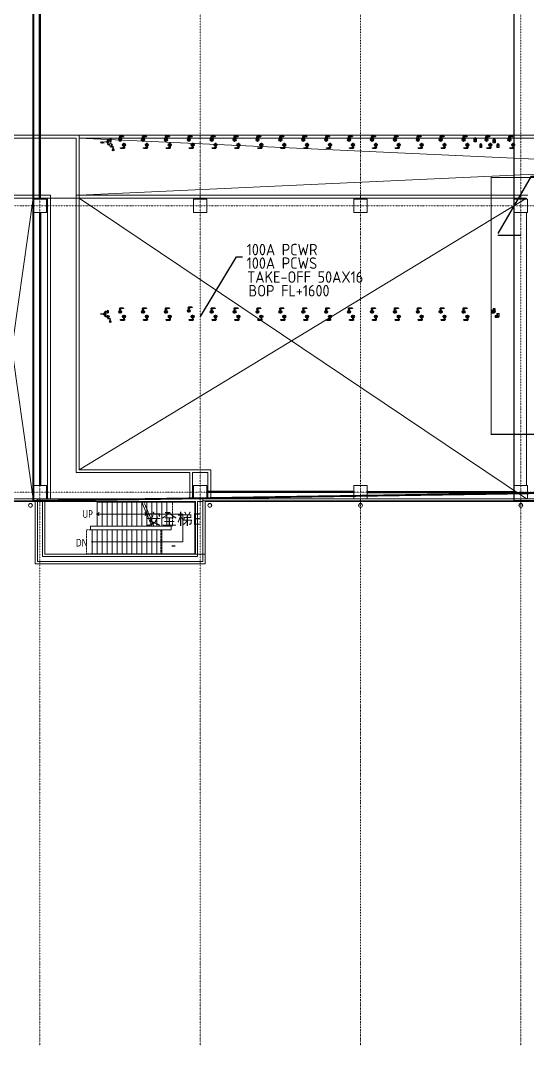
# Model space of a CAD drawing. Extents: x -181672 to 290600, y -29000 to 395522.
# Drawn here: x 175378 to 201950, y -29000 to 24708 of the extents above; entities that cross this region are included whole.
import ezdxf
from ezdxf.enums import TextEntityAlignment as Align

# ---------------------------------------------------------------- set-up
doc = ezdxf.new("R2010")
doc.units = 0
doc.header["$LTSCALE"] = 10
for name, pattern in [('H12PL2$0$JJP_三點線', [0.9, 0.3, -0.15, 0, -0.15, 0, -0.15, 0, -0.15]), ('H12PL2$0$JJP_虛線(退縮線、投影線、地下室範圍、非屬本工程、圖面分區)', [0.45, 0.3, -0.15]), ('H12PL2$0$虛線', [0.846667, 0.423333, -0.423333]), ('XFM7P20PCW$0$CENTER', [2, 1.25, -0.25, 0.25, -0.25]), ('XFM7P20PCW$0$中心', [29.999999, 12, -6, 6, -6])]:
    doc.linetypes.add(name, pattern=pattern)
for name, color, linetype in [('H12PL2$0$A-OBJE-2D', 252, 'Continuous'), ('H12PL2$0$A-OBJE-2D.200K', 252, 'Continuous'), ('H12PL2$0$A-OBJE-MEP', 252, 'Continuous'), ('H12PL2$0$A-STRS', 252, 'Continuous'), ('H12PL2$0$A-TEXT', 252, 'Continuous'), ('H12PL2$0$A-WALL-EX', 252, 'Continuous'), ('H12PL2$0$A-WALL-IN', 252, 'Continuous'), ('H12PL2$0$A-WALL-IN.200K', 252, 'Continuous'), ('H12PL2$0$A-ZONE', 252, 'Continuous'), ('H12PL2$0$S-COL', 252, 'Continuous'), ('H12PL2$0$S-GRID', 252, 'Continuous'), ('H12PL2$0$S-SLAB-SHOW', 252, 'Continuous'), ('H12PL2$0$S-SLAB-SHOW.200K', 252, 'Continuous'), ('XFDP20$0$A-Partition-Col (50K)', 1, 'Continuous'), ('XFDP20$0$A-W-P3_(50K)', 2, 'Continuous'), ('XFDP20$0$A-W-R1 (Rockwool) (50K)', 2, 'Continuous'), ('XFM7P20PCW$0$M-CWTR-CENT', 252, 'XFM7P20PCW$0$CENTER'), ('XFM7P20PCW$0$M-CWTR-VAVE', 252, 'Continuous'), ('XFM7P20PCW$0$M-FM-LINE2', 252, 'Continuous'), ('XFM7P20PCW$0$P-PCWR-20.7-P', 252, 'Continuous'), ('XFM7P20PCW$0$PIPE-TEXT', 252, 'Continuous'), ('XFM7P20PCW$0$U-PV-TXT', 252, 'Continuous')]:
    doc.layers.add(name, color=color, linetype=linetype)
doc.layers.add('XFM7P20PCW$0$M-PIPE-PCWS', color=252, linetype='Continuous', lineweight=9)
doc.styles.add('H12PL2$0$Standard', font='', dxfattribs={"width": 0.8})
doc.styles.add('XFM7P20PCW$0$aa-txt', font='isocp.shx', dxfattribs={"bigfont": 'chineset'})
doc.styles.add('XFM7P20PCW$0$dim-txt', font='isocp.shx', dxfattribs={"width": 0.7, "bigfont": 'chineset'})
doc.styles.add('XFM7P20PCW$0$Standard', font='txt.shx', dxfattribs={"bigfont": 'chineset.shx'})
doc.styles.get('H12PL2$0$Standard').set_extended_font_data('Microsoft JhengHei')
doc.dimstyles.new('XFM7P20PCW$0$adim-100', dxfattribs={"dimscale": 100, "dimtxt": 0.25, "dimasz": 0.25, "dimexe": 0.1, "dimexo": 0.5, "dimgap": 0.15, "dimtad": 0, "dimdec": 4, "dimtxsty": 'XFM7P20PCW$0$dim-txt', "dimcen": -0.025, "dimclrd": 3, "dimclre": 3, "dimclrt": 256, "dimadec": 0, "dimazin": 0, "dimtfac": 1, "dimtdec": 4, "dimtmove": 0, "dimatfit": 3, "dimfxl": 1.25, "dimarcsym": 0})

# ---------------------------------------------------------------- blocks, each defined once
blk = doc.blocks.new('XFDP20$0$TP1-50-Partition_Col-side')
blk.add_lwpolyline([(-2.5, -4), (-2.5, -3.9), (-2.6, -3.9), (-2.5, -3), (-2.5, -0.3), (-2.4, -0.2), (-0.7, -0.2), (-0.5, -0.2), (-0.1, -0.2), (0, -0.2), (0, -0.2), (0.5, -0.2), (0.6, -0.2), (2.4, -0.2), (2.5, -0.3), (2.5, -3), (2.6, -3.9), (2.5, -3.9), (2.5, -4), (2.7, -4), (2.7, 0), (-2.7, 0), (-2.7, -4)], close=True)
for points in [[(-1.6, -2.1), (-2.3, -2.1, 0.414213), (-2.4, -2.2), (-2.4, -3.6), (-2.5, -3.6), (-2.5, -2.2, -0.414213), (-2.3, -2), (-1.6, -2), (-1.6, -2.1)], [(1.6, -2.1), (2.3, -2.1, -0.414213), (2.4, -2.2), (2.4, -3.6), (2.5, -3.6), (2.5, -2.2, 0.414213), (2.3, -2), (1.6, -2), (1.6, -2.1)]]:
    blk.add_lwpolyline(points, format="xyb")
blk.add_lwpolyline([(2.2, -3.6), (-2.2, -3.6, -0.414214), (-2.3, -3.5), (-2.3, -2.6, -0.414214), (-2.2, -2.5), (-1.3, -2.5, 0.414214), (-1.1, -2.3), (-1.1, -2.2, 0.414214), (-1.3, -2.1), (-1.9, -2.1), (-1.9, -2.1), (-1.3, -2.1, -0.414214), (-1.2, -2.2), (-1.2, -2.3, -0.414214), (-1.3, -2.4), (-2.2, -2.4, 0.414214), (-2.4, -2.6), (-2.4, -3.5, 0.414214), (-2.2, -3.6), (2.2, -3.6, 0.414214), (2.4, -3.5), (2.4, -2.6, 0.414214), (2.2, -2.4), (1.3, -2.4, -0.414214), (1.2, -2.3), (1.2, -2.2, -0.414214), (1.3, -2.1), (1.9, -2.1), (1.9, -2.1), (1.3, -2.1, 0.414214), (1.1, -2.2), (1.1, -2.3, 0.414214), (1.3, -2.5), (2.2, -2.5, -0.414214), (2.3, -2.6), (2.3, -3.5, -0.414214)], format="xyb", close=True)
blk = doc.blocks.new('XFDP20')
at = {"layer": 'XFDP20$0$A-W-P3_(50K)', "ltscale": 0.5}
for p, q in [((176375, 15350), (176375, 29650)), ((176425, 15350), (176425, 29650)), ((176375, 14650), (176375, 350)), ((176425, 14650), (176425, 350))]:
    blk.add_line(p, q, dxfattribs=at)
at = {"layer": 'XFDP20$0$A-W-R1 (Rockwool) (50K)'}
for p, q in [((192850, 25, 0), (185150, 25, 0)), ((193550, 25, 0), (201250, 25, 0)), ((192850, -25, 0), (185150, -25, 0)), ((193550, -25, 0), (201250, -25, 0))]:
    blk.add_line(p, q, dxfattribs=at)
at = {"layer": 'XFDP20$0$A-Partition-Col (50K)', "yscale": 10, "zscale": 10}
for p, xscale, rotation in [((185150, 0), -10, 90), ((192850, 0, 0), 10, 270), ((193550, 0, 0), -10, 90), ((201250, 0), 10, 270)]:
    blk.add_blockref('XFDP20$0$TP1-50-Partition_Col-side', p, dxfattribs=dict(at, xscale=xscale, rotation=rotation))
blk = doc.blocks.new('H12PL2')
at = {"layer": 'H12PL2$0$A-OBJE-2D', "lineweight": 0}
for p, q in [((173800, -350), (176050, 15400)), ((176050, -350), (173800, 15400)), ((178450, 1170), (201900, 15400)), ((178450, 15400), (201900, -350))]:
    blk.add_line(p, q, dxfattribs=at)
at = {"layer": 'H12PL2$0$A-OBJE-2D.200K', "lineweight": 0}
for p, q in [((178450, 15550), (243150, 18550)), ((243150, 15550), (178450, 18550))]:
    blk.add_line(p, q, dxfattribs=at)
at = {"layer": 'H12PL2$0$A-OBJE-MEP', "lineweight": 0, "flags": 128}
for points in [[(175995, -700, 1), (175805, -700, 1)], [(185395, -700, 1), (185205, -700, 1)], [(193295, -700, 1), (193105, -700, 1)], [(201695, -700, 1), (201505, -700, 1)]]:
    blk.add_lwpolyline(points, format="xyb", close=True, dxfattribs=at)
at = {"layer": 'H12PL2$0$A-OBJE-MEP', "lineweight": 0}
for centre in [(175900, -700), (185300, -700), (193200, -700), (201600, -700)]:
    blk.add_circle(centre, 100, dxfattribs=at)
at = {"layer": 'H12PL2$0$A-STRS', "lineweight": 0}
for p, q in [((179400, -530), (179400, -1780)), ((181740, -530), (179400, -530)), ((179400, -530), (179400, -1780)), ((179660, -530), (179400, -530)), ((179400, -530), (179400, -1780)), ((183040, -530), (179400, -530)), ((179400, -530), (179400, -1780)), ((179660, -530), (179400, -530)), ((179660, -530), (179660, -1780)), ((179660, -1780), (179660, -530)), ((179660, -530), (179660, -1780)), ((179920, -530), (179660, -530)), ((179660, -530), (179660, -1780)), ((179660, -1780), (179660, -530)), ((179660, -530), (179660, -1780)), ((179920, -530), (179660, -530)), ((179920, -530), (179920, -1780)), ((179920, -1780), (179920, -530)), ((179920, -530), (179920, -1780)), ((180180, -530), (179920, -530)), ((179920, -530), (179920, -1780)), ((179920, -1780), (179920, -530)), ((179920, -530), (179920, -1780)), ((180180, -530), (179920, -530)), ((180180, -530), (180180, -1780)), ((180180, -1780), (180180, -530)), ((180180, -530), (180180, -1780)), ((180440, -530), (180180, -530)), ((180180, -530), (180180, -1780)), ((180180, -1780), (180180, -530)), ((180180, -530), (180180, -1780)), ((180440, -530), (180180, -530)), ((180440, -530), (180440, -1780)), ((180440, -1780), (180440, -530)), ((180440, -530), (180440, -1780)), ((180700, -530), (180440, -530)), ((180440, -530), (180440, -1780)), ((180440, -1780), (180440, -530)), ((180440, -530), (180440, -1780)), ((180700, -530), (180440, -530)), ((180700, -530), (180700, -1780)), ((180700, -1780), (180700, -530)), ((180700, -530), (180700, -1780)), ((180960, -530), (180700, -530)), ((180700, -530), (180700, -1780)), ((180700, -1780), (180700, -530)), ((180700, -530), (180700, -1780)), ((180960, -530), (180700, -530)), ((180960, -530), (180960, -1780)), ((180960, -1780), (180960, -530)), ((180960, -530), (180960, -1780)), ((181220, -530), (180960, -530)), ((180960, -530), (180960, -1780)), ((180960, -1780), (180960, -530)), ((180960, -530), (180960, -1780)), ((181220, -530), (180960, -530)), ((181220, -530), (181220, -1780)), ((181220, -1780), (181220, -530)), ((181220, -530), (181220, -1780)), ((181480, -530), (181220, -530)), ((181220, -530), (181220, -1780)), ((181220, -1780), (181220, -530)), ((181220, -530), (181220, -1780)), ((181480, -530), (181220, -530)), ((181480, -530), (181480, -1780)), ((181480, -1780), (181480, -530)), ((181480, -530), (181480, -1780)), ((181740, -530), (181480, -530)), ((181480, -530), (181480, -1780)), ((181480, -1780), (181480, -530)), ((181480, -530), (181480, -1780)), ((181740, -530), (181480, -530)), ((181740, -530), (181740, -1780)), ((181740, -1780), (181740, -530)), ((181740, -530), (181740, -1780)), ((181740, -530), (182260, -1780)), ((181740, -530), (181740, -1780)), ((181740, -1780), (181740, -530)), ((181740, -530), (181740, -1780)), ((182000, -530), (181740, -530)), ((182000, -530), (182000, -1780)), ((182000, -1780), (182000, -530)), ((182000, -530), (182000, -1780)), ((182260, -530), (182000, -530)), ((182260, -530), (182260, -1780)), ((182260, -1780), (182260, -530)), ((182260, -530), (182260, -1780)), ((182520, -530), (182260, -530)), ((182520, -530), (182520, -1780)), ((182520, -1780), (182520, -530)), ((182520, -530), (182520, -1780)), ((182780, -530), (182520, -530)), ((182780, -530), (182780, -1780)), ((182780, -1780), (182780, -530)), ((182780, -530), (182780, -1780)), ((183040, -530), (182780, -530)), ((183346.68, -530), (183040, -530)), ((183040, -530), (183040, -1780)), ((183040, -530), (183040, -1780)), ((183040, -530), (183040, -1780)), ((183040, -1780), (183040, -530)), ((184520, -530), (183040, -530)), ((183040, -530), (183040, -1780)), ((184520, -530), (183346.68, -530)), ((184520, -3230), (184520, -530)), ((184520, -3230), (184520, -530)), ((179500, -1080), (179400, -1155)), ((179400, -1155), (179660, -1155)), ((179400, -1155), (179660, -1155)), ((179400, -1155), (179500, -1230)), ((179660, -1155), (182000, -1155)), ((179660, -1155), (183040, -1155)), ((182000, -1155), (181900, -1080)), ((181900, -1230), (182000, -1155)), ((182000, -1155), (182000, -1780)), ((182000, -1780), (182000, -1155)), ((182000, -1155), (182000, -1780)), ((183040, -1155), (183895, -1155)), ((183895, -1155), (183895, -2605)), ((182780, -1980), (179140, -1980)), ((179140, -3230), (179140, -1980)), ((179400, -1980), (179140, -1980)), ((179140, -1980), (179140, -3230)), ((179400, -1780), (182260, -1780)), ((179400, -1780), (179660, -1780)), ((179400, -1780), (183040, -1780)), ((179400, -1780), (179660, -1780)), ((179400, -3230), (179400, -1980)), ((179660, -1980), (179400, -1980)), ((179400, -1980), (179400, -3230)), ((179400, -3230), (179400, -1980)), ((179660, -1780), (179920, -1780)), ((179660, -1780), (179920, -1780)), ((179660, -3230), (179660, -1980)), ((179920, -1980), (179660, -1980)), ((179660, -1980), (179660, -3230)), ((179660, -3230), (179660, -1980)), ((179920, -1780), (180180, -1780)), ((179920, -1780), (180180, -1780)), ((179920, -3230), (179920, -1980)), ((180180, -1980), (179920, -1980)), ((179920, -1980), (179920, -3230)), ((179920, -3230), (179920, -1980)), ((180180, -1780), (180440, -1780)), ((180180, -1780), (180440, -1780)), ((180180, -3230), (180180, -1980)), ((180440, -1980), (180180, -1980)), ((180180, -1980), (180180, -3230)), ((180180, -3230), (180180, -1980)), ((180440, -1780), (180700, -1780)), ((180440, -1780), (180700, -1780)), ((180440, -3230), (180440, -1980)), ((180700, -1980), (180440, -1980)), ((180440, -1980), (180440, -3230)), ((180440, -3230), (180440, -1980)), ((180700, -1780), (180960, -1780)), ((180700, -1780), (180960, -1780)), ((180700, -3230), (180700, -1980)), ((180960, -1980), (180700, -1980)), ((180700, -1980), (180700, -3230)), ((180700, -3230), (180700, -1980)), ((180960, -1780), (181220, -1780)), ((180960, -1780), (181220, -1780)), ((180960, -3230), (180960, -1980)), ((181220, -1980), (180960, -1980)), ((180960, -1980), (180960, -3230)), ((180960, -3230), (180960, -1980)), ((181220, -1780), (181480, -1780)), ((181220, -1780), (181480, -1780)), ((181220, -3230), (181220, -1980)), ((181480, -1980), (181220, -1980)), ((181220, -1980), (181220, -3230)), ((181220, -3230), (181220, -1980)), ((181480, -1780), (181740, -1780)), ((181480, -1780), (181740, -1780)), ((181480, -3230), (181480, -1980)), ((181740, -1980), (181480, -1980)), ((181480, -1980), (181480, -3230)), ((181480, -3230), (181480, -1980)), ((181740, -1780), (182000, -1780)), ((181740, -1780), (182000, -1780)), ((181740, -3230), (181740, -1980)), ((182000, -1980), (181740, -1980)), ((181740, -1980), (181740, -3230)), ((181740, -3230), (181740, -1980)), ((182000, -1780), (182260, -1780)), ((182000, -1780), (182260, -1780)), ((182000, -3230), (182000, -1980)), ((182260, -1980), (182000, -1980)), ((182000, -1980), (182000, -3230)), ((182000, -3230), (182000, -1980)), ((182260, -1780), (182520, -1780)), ((182260, -3230), (182260, -1980)), ((182520, -1980), (182260, -1980)), ((182260, -1980), (182260, -3230)), ((182260, -3230), (182260, -1980)), ((182520, -1780), (182780, -1780)), ((182520, -3230), (182520, -1980)), ((182780, -1980), (182520, -1980)), ((182520, -1980), (182520, -3230)), ((182520, -3230), (182520, -1980)), ((182780, -1780), (183040, -1780)), ((183270, -1980), (182780, -1980)), ((182780, -3230), (182780, -1980)), ((182780, -3230), (182780, -1980)), ((183270, -1980), (182780, -1980)), ((182780, -1980), (182780, -3230)), ((182780, -3230), (182780, -1980)), ((183040, -1780), (183270, -1780)), ((183040, -1780), (183270, -1780)), ((183270, -1780), (183270, -1980)), ((183270, -1780), (183270, -1980)), ((179400, -2605), (179140, -2605)), ((182780, -2605), (179400, -2605)), ((183895, -2605), (182780, -2605)), ((179140, -3230), (182780, -3230)), ((179140, -3230), (179400, -3230)), ((179400, -3230), (179660, -3230)), ((179660, -3230), (179920, -3230)), ((179920, -3230), (180180, -3230)), ((180180, -3230), (180440, -3230)), ((180440, -3230), (180700, -3230)), ((180700, -3230), (180960, -3230)), ((180960, -3230), (181220, -3230)), ((181220, -3230), (181480, -3230)), ((181480, -3230), (181740, -3230)), ((181740, -3230), (182000, -3230)), ((182000, -3230), (182260, -3230)), ((182260, -3230), (182520, -3230)), ((182520, -3230), (182780, -3230)), ((182780, -3230), (184520, -3230)), ((182780, -3230), (184520, -3230))]:
    blk.add_line(p, q, dxfattribs=at)
at = {"layer": 'H12PL2$0$A-STRS', "linetype": 'H12PL2$0$JJP_虛線(退縮線、投影線、地下室範圍、非屬本工程、圖面分區)', "lineweight": 0}
for p, q in [((179664.35, -1780), (179664.35, -530)), ((179664.35, -1780), (179664.35, -530)), ((182000, -530), (181848.31, -530)), ((181848.31, -530), (182368.31, -1780)), ((182000, -530), (182000, -894.64)), ((182000, -894.64), (182000, -530)), ((182000, -530), (182000, -894.64)), ((182260, -530), (182000, -530)), ((182260, -530), (182260, -1519.64)), ((182260, -1519.64), (182260, -530)), ((182260, -530), (182260, -1519.64)), ((182520, -530), (182260, -530)), ((182520, -530), (182520, -1780)), ((182520, -1780), (182520, -530)), ((182520, -530), (182520, -1780)), ((182780, -530), (182520, -530)), ((182780, -530), (182780, -1780)), ((182780, -1780), (182780, -530)), ((182780, -530), (182780, -1780)), ((183040, -530), (182780, -530)), ((183040, -530), (183040, -1780)), ((183040, -530), (183040, -1780)), ((183040, -530), (183040, -1780)), ((183040, -1780), (183040, -530)), ((184520, -530), (183040, -530)), ((183040, -530), (183040, -1780)), ((183346.68, -1780), (183346.68, -530)), ((183346.68, -1780), (183346.68, -530)), ((184520, -3230), (184520, -530)), ((179140, -1980), (178833.32, -1980)), ((178833.32, -1980), (178833.32, -3230)), ((179140, -1980), (178833.32, -1980)), ((178833.32, -1980), (178833.32, -3230)), ((179140, -3230), (179140, -1980)), ((179400, -1980), (179140, -1980)), ((179140, -1980), (179140, -3230)), ((179400, -3230), (179400, -1980)), ((179660, -1980), (179400, -1980)), ((179400, -1980), (179400, -3230)), ((179400, -3230), (179400, -1980)), ((179660, -3230), (179660, -1980)), ((179920, -1980), (179660, -1980)), ((179660, -1980), (179660, -3230)), ((179660, -3230), (179660, -1980)), ((179920, -3230), (179920, -1980)), ((180180, -1980), (179920, -1980)), ((179920, -1980), (179920, -3230)), ((179920, -3230), (179920, -1980)), ((180180, -3230), (180180, -1980)), ((180440, -1980), (180180, -1980)), ((180180, -1980), (180180, -3230)), ((180180, -3230), (180180, -1980)), ((180440, -3230), (180440, -1980)), ((180700, -1980), (180440, -1980)), ((180440, -1980), (180440, -3230)), ((180440, -3230), (180440, -1980)), ((180700, -3230), (180700, -1980)), ((180960, -1980), (180700, -1980)), ((180700, -1980), (180700, -3230)), ((180700, -3230), (180700, -1980)), ((180960, -3230), (180960, -1980)), ((181220, -1980), (180960, -1980)), ((180960, -1980), (180960, -3230)), ((180960, -3230), (180960, -1980)), ((181220, -3230), (181220, -1980)), ((181480, -1980), (181220, -1980)), ((181220, -1980), (181220, -3230)), ((181220, -3230), (181220, -1980)), ((181480, -3230), (181480, -1980)), ((181740, -1980), (181480, -1980)), ((181480, -1980), (181480, -3230)), ((181480, -3230), (181480, -1980)), ((181740, -3230), (181740, -1980)), ((182000, -1980), (181740, -1980)), ((181740, -1980), (181740, -3230)), ((181740, -3230), (181740, -1980)), ((182000, -3230), (182000, -1980)), ((182260, -1980), (182000, -1980)), ((182000, -1980), (182000, -3230)), ((182000, -3230), (182000, -1980)), ((182260, -3230), (182260, -1980)), ((182520, -1980), (182260, -1980)), ((182260, -1980), (182260, -3230)), ((182260, -3230), (182260, -1980)), ((182368.31, -1780), (182520, -1780)), ((182520, -1780), (182780, -1780)), ((182520, -3230), (182520, -1980)), ((182780, -1980), (182520, -1980)), ((182520, -1980), (182520, -3230)), ((182520, -3230), (182520, -1980)), ((182733.32, -3230), (182733.32, -1980)), ((182733.32, -3230), (182733.32, -1980)), ((182780, -1780), (183040, -1780)), ((182780, -3230), (182780, -1980)), ((182780, -3230), (182780, -1980)), ((183270, -1980), (182780, -1980)), ((182780, -1980), (182780, -3230)), ((182780, -3230), (182780, -1980)), ((183040, -1780), (183270, -1780)), ((183270, -1780), (183346.68, -1780)), ((183270, -1780), (183270, -1980)), ((183270, -1780), (183346.68, -1780)), ((178833.32, -3230), (179140, -3230)), ((178833.32, -3230), (179140, -3230)), ((179140, -3230), (179400, -3230)), ((179400, -3230), (179660, -3230)), ((179660, -3230), (179920, -3230)), ((179920, -3230), (180180, -3230)), ((180180, -3230), (180440, -3230)), ((180440, -3230), (180700, -3230)), ((180700, -3230), (180960, -3230)), ((180960, -3230), (181220, -3230)), ((181220, -3230), (181480, -3230)), ((181480, -3230), (181740, -3230)), ((181740, -3230), (182000, -3230)), ((182000, -3230), (182260, -3230)), ((182260, -3230), (182520, -3230)), ((182520, -3230), (182780, -3230)), ((182780, -3230), (184520, -3230))]:
    blk.add_line(p, q, dxfattribs=at)
at = {"layer": 'H12PL2$0$A-STRS', "linetype": 'H12PL2$0$虛線', "lineweight": 0}
for p, q in [((183040, -530), (181848.31, -530)), ((183346.68, -530), (183040, -530)), ((184520, -530), (183346.68, -530)), ((184520, -3230), (184520, -530)), ((182780, -1980), (179140, -1980)), ((182368.31, -1780), (183040, -1780)), ((183270, -1980), (182780, -1980)), ((183040, -1780), (183270, -1780)), ((183270, -1780), (183270, -1980)), ((179140, -3230), (182780, -3230)), ((182780, -3230), (184520, -3230))]:
    blk.add_line(p, q, dxfattribs=at)
at = {"layer": 'H12PL2$0$A-STRS', "lineweight": 0, "flags": 128}
for points in [[(179400, -1180, 1), (179400, -1130, 1)], [(179140, -2630, 1), (179140, -2580, 1)]]:
    blk.add_lwpolyline(points, format="xyb", close=True, dxfattribs=at)
at = {"layer": 'H12PL2$0$A-WALL-EX', "lineweight": 0}
for p, q in [((176150, -465), (151700, -465)), ((176270, -350), (176150, -350)), ((176270, -350), (176150, -350)), ((176150, -465), (176270, -465)), ((176150, -465), (176270, -465)), ((176270, -465), (176270, -350)), ((185050, -350), (184930, -350)), ((184930, -350), (184930, -465)), ((185050, -350), (184930, -350)), ((184930, -465), (185050, -465)), ((184930, -465), (185050, -465)), ((243100, -465), (185050, -465))]:
    blk.add_line(p, q, dxfattribs=at)
at = {"layer": 'H12PL2$0$A-WALL-EX', "lineweight": 0, "flags": 128}
for points in [[(176150, -350), (151665, -350)], [(151700, -500), (176150, -500)], [(151700, -500), (176150, -500)], [(151700, -500), (176150, -500)], [(176150, -350), (176270, -350)], [(176150, -500), (176150, -465)], [(176150, -465), (176150, -3640)], [(176270, -3640), (176270, -350)], [(184930, -350), (184930, -3640)], [(185050, -350), (184930, -350)], [(243220, -350), (185050, -350)], [(185050, -500), (185050, -465)], [(185050, -3640), (185050, -465)], [(185050, -500), (243100, -500)], [(185050, -500), (243100, -500)], [(185050, -500), (243100, -500)], [(176150, -3760), (176150, -3640)], [(184930, -3640), (176270, -3640)], [(185050, -3760), (185050, -3640)], [(176150, -3760), (185050, -3760)]]:
    blk.add_lwpolyline(points, dxfattribs=at)
at = {"layer": 'H12PL2$0$A-WALL-IN', "lineweight": 0, "flags": 128}
for points in [[(176800, 15550), (167600, 15550)], [(173800, 15400), (176800, 15400)], [(176950, 15550), (176800, 15550)], [(176800, 15400), (176800, -350)], [(176950, -350), (176950, 15550)], [(178300, 15550), (178300, 15400)], [(201975, 15550), (178300, 15550)], [(178300, 15400), (178300, 1170)], [(178450, 1170), (178450, 15400)], [(178450, 15400), (201900, 15400)], [(201900, 15400), (201900, 15350)], [(201900, 14650), (201900, 350)], [(178300, 1020), (178300, 1170)], [(185350, 1170), (178450, 1170)], [(185350, 1170), (185350, 1020)], [(178300, 1020), (184250, 1020)], [(184250, 1020), (184250, -350)], [(184400, -350), (184400, 1020)], [(184400, 1020), (185200, 1020)], [(185200, 1020), (185200, -350)], [(185350, -350), (185350, 1020)], [(176270, -350), (176270, -500)], [(176270, -500), (176537, -500)], [(176537, -500), (176537, -3372.5)], [(176650, -3259.5), (176650, -500)], [(176650, -500), (184549.5, -500)], [(184450, -350), (176750, -350)], [(176800, -350), (176950, -350)], [(184250, -350), (184400, -350)], [(184549.5, -500), (184549.5, -3259.5)], [(184662.5, -3372.5), (184662.5, -500)], [(184662.5, -500), (184930, -500)], [(184930, -500), (184930, -350)], [(185200, -350), (185350, -350)], [(201900, -350), (202050, -350)], [(176537, -3372.5), (176650, -3372.5)], [(184549.5, -3259.5), (176650, -3259.5)], [(176650, -3372.5), (184549.5, -3372.5)], [(184662.5, -3372.5), (184549.5, -3372.5)]]:
    blk.add_lwpolyline(points, dxfattribs=at)
at = {"layer": 'H12PL2$0$A-WALL-IN.200K', "lineweight": 0, "flags": 128}
for points in [[(243150, 18700), (39500, 18700)], [(39650, 18550), (178300, 18550)], [(178300, 18550), (178300, 15550)], [(178450, 18550), (243150, 18550)], [(178450, 15550), (178450, 18550)], [(178300, 15550), (178450, 15550)]]:
    blk.add_lwpolyline(points, dxfattribs=at)
at = {"layer": 'H12PL2$0$S-COL', "lineweight": 0, "flags": 128}
for points in [[(176050, 14650), (176750, 14650), (176750, 15350), (176050, 15350)], [(184450, 14650), (185150, 14650), (185150, 15350), (184450, 15350)], [(192850, 14650), (193550, 14650), (193550, 15350), (192850, 15350)], [(201250, 14650), (201950, 14650), (201950, 15350), (201250, 15350)]]:
    blk.add_lwpolyline(points, close=True, dxfattribs=at)
for points in [[(176270, -350), (176750, -350), (176750, 350), (176050, 350), (176050, -350)], [(185150, -350), (185150, 350), (184450, 350), (184450, -350), (184930, -350)], [(193550, -350), (193550, 350), (192850, 350), (192850, -350)], [(201950, -350), (201950, 350), (201250, 350), (201250, -350)]]:
    blk.add_lwpolyline(points, dxfattribs=at)
at = {"layer": 'H12PL2$0$S-GRID', "linetype": 'H12PL2$0$JJP_三點線', "lineweight": 0}
for p, q in [((176400, 128250), (176400, -28000)), ((184800, 128250), (184800, -28000)), ((193200, 128250), (193200, -28000)), ((201600, 128250), (201600, -28000)), ((-29000, 15000), (289600, 15000)), ((-29000, 0), (289600, 0)), ((176400, -28000), (176400, -29000)), ((184800, -28000), (184800, -29000)), ((193200, -28000), (193200, -29000)), ((201600, -28000), (201600, -29000))]:
    blk.add_line(p, q, dxfattribs=at)
at = {"layer": 'H12PL2$0$S-SLAB-SHOW', "lineweight": 0, "flags": 128}
for points in [[(176050, -350), (185350, -350), (185350, 1170), (178450, 1170), (178450, 15400), (176050, 15400)], [(176150, -3760), (185050, -3760), (185050, -3260), (179140, -3260), (179140, -1980), (179040, -1980), (179040, -1780), (179400, -1780), (179400, -500), (176150, -500)]]:
    blk.add_lwpolyline(points, close=True, dxfattribs=at)
at = {"layer": 'H12PL2$0$S-SLAB-SHOW.200K', "lineweight": 0, "flags": 128}
blk.add_lwpolyline([(18450, -350), (167450, -350), (167450, 15400), (178450, 15400), (178450, 18700), (39500, 18700), (39500, 10975), (18450, 10975)], close=True, dxfattribs=at)
blk.add_blockref('XFDP20', (0, 0))
at = {"layer": 'H12PL2$0$A-TEXT', "linetype": 'Continuous', "lineweight": 0, "char_height": 400, "attachment_point": 4, "style": 'H12PL2$0$Standard'}
for s, insert in [('\\A1;UP', (178618.92, -1151.59)), ('\\A1;DN', (178280.58, -2654.81))]:
    blk.add_mtext(s, dxfattribs=dict(at, insert=insert))
at = {"layer": 'H12PL2$0$A-ZONE', "style": 'H12PL2$0$Standard'}
for s, p in [('安全梯E', (183393.11, -1114.51)), ('-', (183393.11, -2456.4))]:
    blk.add_text(s, height=600, dxfattribs=at).set_placement(p, align=Align.TOP_CENTER)
blk = doc.blocks.new('XFM7P20PCW$0$A$C42F67E43')
at = {"layer": 'XFM7P20PCW$0$M-CWTR-CENT'}
for p, q in [((31475, -7436), (31654, -7436)), ((31566, -7526), (31566, -7229))]:
    blk.add_line(p, q, dxfattribs=at)
at = {"layer": 'XFM7P20PCW$0$M-CWTR-VAVE'}
for p, q in [((31521, -7282), (31521, -7302)), ((31611, -7282), (31521, -7282)), ((31521, -7302), (31611, -7302)), ((31542, -7282), (31542, -7250)), ((31746, -7250), (31542, -7250)), ((31551, -7361), (31551, -7302)), ((31580, -7361), (31580, -7302)), ((31589, -7282), (31589, -7270)), ((31746, -7270), (31589, -7270)), ((31611, -7282), (31611, -7302)), ((31746, -7250), (31746, -7270))]:
    blk.add_line(p, q, dxfattribs=at)
for radius in [76.2, 30.1]:
    blk.add_circle((31566, -7436), radius, dxfattribs=at)
for centre, start, end in [((31566, -7421), 90, 270), ((31566, -7451), 270, 90)]:
    blk.add_arc(centre, 15.1, start, end, dxfattribs=at)
blk = doc.blocks.new('XFM7P20PCW$0$Es-050')
for p, q in [((-7.6, 10.6), (-7.6, 4.6)), ((3, 0), (-3, 0))]:
    blk.add_line(p, q)
for radius in [10.6, 4.6]:
    blk.add_arc((-7.6, 0), radius, 0, 90)
at = {"color": 1, "linetype": 'XFM7P20PCW$0$CENTER'}
blk.add_arc((-7.6, 0), 7.62, 0, 90, dxfattribs=at)
blk = doc.blocks.new('XFM7P20PCW$0$Ca-150')
for p, q in [((8.4, 0), (-8.4, 0)), ((-8.4, -4.3), (-8.4, 0)), ((8.4, -4.3), (8.4, 0))]:
    blk.add_line(p, q)
for centre, radius, start, end in [((-5.1, -4.3), 3.28, 180, 241.9431), ((0, 5.3), 14.2, 241.9431, 298.0569), ((5.1, -4.3), 3.28, 298.0569, 0)]:
    blk.add_arc(centre, radius, start, end)
blk = doc.blocks.new('XFM7P20PCW$0$MA20D1')
at = {"linetype": 'ByBlock'}
for p, q in [((-0.5, -0.25), (-0.5, 0.25)), ((-0.5, -0.25), (0.5, 0.25)), ((0.5, -0.25), (-0.5, 0.25)), ((0.5, 0.25), (0.5, -0.25))]:
    blk.add_line(p, q, dxfattribs=at)
blk = doc.blocks.new('XFM7P20PCW$0$A$C02afc0ee')
at = {"color": 1, "linetype": 'ByBlock'}
for p, q in [((-59, 0), (223, 0)), ((-14, 14), (-24, 24)), ((0, -19), (0, 19)), ((0, -19), (0, 19)), ((0, 18), (0, -18)), ((14, -14), (24, -24))]:
    blk.add_line(p, q, dxfattribs=at)
at = {"linetype": 'ByBlock'}
for p, q in [((-52, 0), (-52, 0)), ((-52, 0), (-52, 0)), ((-50, 2), (-35, 2)), ((-38, 22), (-40, 20)), ((-40, 20), (-29, 20)), ((-40, 20), (-40, 2)), ((-38, 22), (-28, 22)), ((-29, -1), (-29, 1)), ((-29, 1), (-24, 1)), ((-26, 7), (-26, 6)), ((-21, 23), (-24, 19)), ((-24, 19), (-21, 14)), ((-24, 3), (-24, 4)), ((-24, 1), (-24, -1)), ((-21, 23), (-16, 23)), ((-21, 14), (-16, 14)), ((-20, 0), (-11, 6)), ((-20, 0), (-11, -6)), ((-14, 19), (-16, 23)), ((-16, 14), (-14, 19)), ((-12, 46), (-12, 41)), ((-7, 51), (-4, 51)), ((-7, 11), (12, 11)), ((-4, 51), (-4, 48)), ((-1, 44), (-4, 48)), ((-2, 4), (2, 4)), ((0, 12), (0, -13)), ((0, 7), (0, -7)), ((0, 7), (0, -7)), ((0, 7), (0, -7)), ((1, 44), (3, 47)), ((7, 43), (5, 47)), ((8, 43), (11, 45)), ((14, 41), (13, 45)), ((16, 41), (19, 43)), ((16, 10), (137, 10)), ((21, 38), (21, 42)), ((23, 38), (26, 39)), ((27, 34), (28, 38)), ((29, 33), (32, 34)), ((33, 29), (34, 32)), ((34, 28), (38, 28)), ((37, 23), (39, 26)), ((38, 21), (42, 21)), ((41, 16), (43, 19)), ((41, 14), (45, 13)), ((44, 10), (45, 11)), ((137, 10), (151, 9)), ((151, 9), (211, 9)), ((-50, -2), (-35, -2)), ((-40, -2), (-40, -20)), ((-40, -20), (-38, -21)), ((-40, -20), (-29, -20)), ((-38, -21), (-28, -21)), ((-29, -1), (-24, -1)), ((-29, -5), (-26, -4)), ((-27, -10), (-25, -9)), ((-25, -14), (-21, -12)), ((-22, -19), (-20, -17)), ((-19, -22), (-17, -20)), ((-15, -25), (-12, -21)), ((-10, -27), (-9, -25)), ((-7, -11), (12, -11)), ((-5, -29), (-5, -26)), ((-2, -4), (2, -4)), ((-1, -29), (-1, -24)), ((1, -24), (-1, -24)), ((1, -29), (-1, -29)), ((1, -29), (1, -24)), ((3, -28), (3, -25)), ((4, -28), (4, -25)), ((6, -24), (5, -24)), ((6, -25), (5, -25)), ((6, -29), (5, -29)), ((6, -30), (5, -30)), ((6, -28), (6, -25)), ((7, -28), (7, -25)), ((16, -14), (14, -19)), ((14, -19), (16, -23)), ((16, -10), (137, -10)), ((16, -14), (21, -14)), ((16, -23), (21, -23)), ((23, -19), (21, -14)), ((21, -23), (23, -19)), ((38, -20), (29, -20)), ((39, -18), (30, -18)), ((39, -18), (38, -20)), ((40, -12), (39, -18)), ((46, -12), (41, -12)), ((137, -10), (151, -9)), ((151, -9), (211, -9))]:
    blk.add_line(p, q, dxfattribs=at)
for points in [[(-13, 38), (-69, 38), (-69, 22)], [(-69, 22), (-28, 22)], [(-12, 42), (-37, 42), (-37, 38)], [(17, 42), (14, 42)], [(37, 38), (37, 42), (21, 42)], [(23, 38), (21, 38)], [(38, 22), (69, 22), (69, 38), (28, 38)], [(-69, -21), (-28, -21)], [(28, -21), (69, -21), (69, -38), (-69, -38), (-69, -21)], [(37, -38), (37, -42), (-37, -42), (-37, -38)]]:
    blk.add_lwpolyline(points)
for points in [[(-26, 7, 0.120011), (-27, 7, 0.104957), (-28, 6, 0.088923), (-28, 6, 0.080167), (-28, 5, 0.080167), (-28, 4, 0.088923), (-28, 4, 0.104957), (-27, 3, 0.120011), (-26, 3, 0.120011), (-26, 3, 0.104957), (-25, 4, 0.088923), (-25, 4, 0.088923)], [(-26, 6, 0.120011), (-27, 6, 0.104957), (-27, 6, 0.088923), (-27, 5, 0.080167), (-27, 5, 0.080167), (-27, 4, 0.088923), (-27, 4, 0.104957), (-27, 4, 0.120011), (-26, 4, 0.120011), (-26, 4, 0.104957), (-26, 4, 0.088923), (-26, 4)], [(-24, 3, 0.108254), (-23, 3, 0.102013), (-23, 3, 0.094273), (-22, 4, 0.089446), (-22, 5, 0.089446), (-22, 6, 0.094273), (-23, 6, 0.102013), (-23, 7, 0.108254), (-24, 7, 0.108254), (-25, 7, 0.207462), (-25, 6, -0.005899), (-26, 5)], [(-24, 4, 0.108254), (-24, 4, 0.102013), (-24, 4, 0.094273), (-23, 4, 0.089446), (-23, 5, 0.089446), (-23, 5, 0.094273), (-24, 6, 0.102013), (-24, 6, 0.108254), (-24, 6, 0.088886), (-24, 6, 0.178069), (-24, 6, -0.005748), (-25, 4, -0.005748)]]:
    blk.add_lwpolyline(points, format="xyb", dxfattribs=at)
for centre in [(-19, 19), (19, -19)]:
    blk.add_circle(centre, 3.39, dxfattribs=at)
for centre, radius, start, end in [((-50, 0), 2.14, 90, 180), ((-50, 0), 2.14, 180, 270), ((0, 0), 35.2, 121.1866, 328.8134), ((-27, 5), 1.25, 341.6663, 342.6546), ((-25, 4), 0.372, 333.604, 355.7622), ((-25, 41), 12.9, 301.1866, 0), ((-7, 46), 5.15, 90, 180), ((5, 0), 17.1, 143.7197, 216.2803), ((-7, 9), 2.57, 90, 143.7197), ((-2, 0), 3.8, 90, 270), ((0, 44), 1.13, 217.5, 322.5), ((2, 0), 3.8, 270, 90), ((4, 46), 1.13, 27.5, 142.5), ((8, 44), 1.13, 207.5, 312.5), ((12, 45), 1.13, 17.5, 132.5), ((16, 17), 6.98, 233.1301, 270), ((15, 42), 1.13, 197.5, 302.5), ((19, 42), 1.13, 7.5, 122.5), ((22, 39), 1.13, 187.5, 292.5), ((26, 38), 1.13, 357.5, 112.5), ((28, 34), 1.13, 177.5, 282.5), ((33, 33), 1.13, 347.5, 102.5), ((34, 29), 1.13, 167.5, 272.5), ((38, 22), 1.13, 157.5, 262.5), ((38, 27), 1.13, 337.5, 92.5), ((42, 15), 1.13, 147.5, 252.5), ((42, 20), 1.13, 327.5, 82.5), ((45, 12), 1.13, 317.5, 72.5), ((211, 0), 8.67, 270, 90), ((-7, -8), 2.57, 216.2803, 270), ((5, -25), 1.84, 90, 180), ((5, -28), 1.84, 180, 270), ((5, -25), 0.836, 90, 180), ((5, -28), 0.836, 180, 270), ((6, -25), 1.84, 0, 90), ((6, -25), 0.836, 0, 90), ((6, -28), 0.836, 270, 0), ((6, -28), 1.84, 270, 0), ((16, -17), 6.98, 90, 126.8699), ((41, -25), 12.9, 90, 148.8134), ((46, -7), 5.15, 270, 325.8229)]:
    blk.add_arc(centre, radius, start, end, dxfattribs=at)
at = {"color": 1, "linetype": 'ByBlock'}
for start, end in [(121.8333, 148.1667), (301.8333, 328.1667)]:
    blk.add_arc((0, 0), 26.3, start, end, dxfattribs=at)
blk = doc.blocks.new('XFM7P20PCW$0$150A SUBMAIN PIPE')
blk.add_circle((-27631, 0), 26.7)
at = {"layer": 'XFM7P20PCW$0$M-FM-LINE2'}
for p, q in [((-27645, -48), (-27631, 0)), ((-27673, -149), (-27664, -116)), ((-27548, -260), (-27581, -293)), ((-27564, -134), (-27564, -84)), ((-27564, -239), (-27564, -204))]:
    blk.add_line(p, q, dxfattribs=at)
blk.add_circle((-27564, -277), 38.2, dxfattribs=at)
for p in [(-58766, 7686), (-57566, 7686), (-56366, 7686), (-55166, 7686), (-53966, 7686), (-52766, 7686), (-51566, 7686), (-50366, 7686), (-49166, 7686), (-47966, 7686), (-46766, 7686), (-45566, 7686), (-44366, 7686), (-43166, 7686), (-41966, 7686), (-40766, 7686), (-39566, 7686), (-38366, 7686)]:
    blk.add_blockref('XFM7P20PCW$0$A$C42F67E43', p)
at = {"rotation": 180}
for p in [(4566, -7436), (5766, -7436), (6966, -7436), (8166, -7436), (9366, -7436), (10566, -7436), (11766, -7436), (12966, -7436), (14166, -7436), (15366, -7436), (16566, -7436), (17766, -7436), (18966, -7436), (20166, -7436), (21366, -7436), (22566, -7436), (23766, -7436), (24966, -7436)]:
    blk.add_blockref('XFM7P20PCW$0$A$C42F67E43', p, dxfattribs=at)
at = {"layer": 'XFM7P20PCW$0$M-FM-LINE2'}
for p, xscale, yscale, zscale, rotation in [((-27654, -82), 70.45509076058501, 70.45509076058501, 70.45509076058501, 254.1548001287658), ((-27564, -169), 70.45509076058504, 70.45509076058504, 70.45509076058504, 270.000847733972)]:
    blk.add_blockref('XFM7P20PCW$0$MA20D1', p, dxfattribs=dict(at, xscale=xscale, yscale=yscale, zscale=zscale, rotation=rotation))
at = {"layer": 'XFM7P20PCW$0$M-PIPE-PCWS'}
for name, p, xscale, yscale, zscale, rotation in [('XFM7P20PCW$0$A$C02afc0ee', (-27848, 150), 0.8, 0.8, 0.8, 180), ('XFM7P20PCW$0$Es-050', (-27848, 61), 8, 8, 8, 180), ('XFM7P20PCW$0$Ca-150', (-27666, 0), -10, 10, 10, 270)]:
    blk.add_blockref(name, p, dxfattribs=dict(at, xscale=xscale, yscale=yscale, zscale=zscale, rotation=rotation))
at = {"layer": 'XFM7P20PCW$0$P-PCWR-20.7-P', "xscale": -8, "yscale": 8, "zscale": 8}
blk.add_blockref('XFM7P20PCW$0$Es-050', (-27848, 189), dxfattribs=at)
at = {"layer": 'XFM7P20PCW$0$P-PCWR-20.7-P', "xscale": 10, "yscale": 10, "zscale": 10, "rotation": 270}
blk.add_blockref('XFM7P20PCW$0$Ca-150', (-27666, 250), dxfattribs=at)
at = {"layer": 'XFM7P20PCW$0$M-FM-LINE2', "style": 'XFM7P20PCW$0$Standard'}
blk.add_text('40A', height=79.8, dxfattribs=at).set_placement((-28240, 78))
blk = doc.blocks.new('XFM7P20PCW$0$A$C1EDF0D7A')
at = {"color": 1, "linetype": 'XFM7P20PCW$0$CENTER'}
for p, q in [((0, 70.6501), (0, -70.6501)), ((70.6501, 0), (-152.4, 0))]:
    blk.add_line(p, q, dxfattribs=at)
at = {"color": 0}
blk.add_lwpolyline([(0, -57.15), (-152.4, -57.15), (-152.4, 57.15), (0, 57.15)], dxfattribs=at)
blk.add_arc((0, 0), 57.15, 270, 90, dxfattribs=at)
blk = doc.blocks.new('XFM7P20PCW$0$Ca-100')
for p, q in [((-5.7, 0), (5.7, 0)), ((5.7, -3.2), (5.7, 0)), ((-5.7, -3.2), (-5.7, 0))]:
    blk.add_line(p, q)
for centre, radius, start, end in [((-3.4, -3.2), 2.3, 180, 241.886), ((0, 3.2), 9.54, 241.886, 298.114), ((3.4, -3.2), 2.3, 298.114, 360)]:
    blk.add_arc(centre, radius, start, end)
blk = doc.blocks.new('XFM7P20PCW')
blk.add_line((201600, 13447.37457), (200400, 13447.37457))
at = {"color": 1, "linetype": 'XFM7P20PCW$0$中心', "ltscale": 200, "const_width": 100}
blk.add_lwpolyline([(176047.39483, 88731), (242893.75, 89758), (242893.75, 566.5), (176047.39483, -460.5)], close=True, dxfattribs=at)
blk.add_lwpolyline([(201250, 45000), (236338.5, 45000), (236338.5, -465), (201250, -465)], close=True)
at = {"color": 2, "const_width": 60}
blk.add_lwpolyline([(200043, 16479.22452), (219950, 16479.22452), (219950, 3022.22452), (200043, 3022.22452)], close=True, dxfattribs=at)
blk.add_circle((180012.88063, 9200), 26.71007)
at = {"layer": 'XFM7P20PCW$0$M-FM-LINE2'}
for p, q in [((179999.28974, 9152.11506), (180012.88063, 9200)), ((179970.71015, 9051.42021), (179980.05274, 9084.33706)), ((180096.13213, 8939.70588), (180063.07066, 8906.64343)), ((180079.65198, 9066.0862), (180079.65124, 9115.8625)), ((180079.65352, 8961.41412), (180079.65302, 8995.63111))]:
    blk.add_line(p, q, dxfattribs=at)
blk.add_circle((180079.65408, 8923.22734), 38.18678, dxfattribs=at)
at = {"layer": 'XFM7P20PCW$0$M-PIPE-PCWS', "color": 1, "linetype": 'XFM7P20PCW$0$CENTER'}
blk.add_line((200400, 9257.15), (200400, 9352.4), dxfattribs=at)
at = {"layer": 'XFM7P20PCW$0$M-PIPE-PCWS'}
blk.add_lwpolyline([(200457.15, 9200), (200457.15, 9352.4), (200342.85, 9352.4), (200342.85, 9257.15)], dxfattribs=at)
blk.add_circle((200400, 18200), 57.15, dxfattribs=at)
at = {"layer": 'XFM7P20PCW$0$P-PCWR-20.7-P', "color": 1, "linetype": 'XFM7P20PCW$0$CENTER'}
blk.add_line((200200, 9507.15), (200200, 9602.4), dxfattribs=at)
at = {"layer": 'XFM7P20PCW$0$P-PCWR-20.7-P'}
blk.add_lwpolyline([(200257.15, 9450), (200257.15, 9602.4), (200142.85, 9602.4), (200142.85, 9507.15)], dxfattribs=at)
blk.add_circle((200200, 18450), 57.15, dxfattribs=at)
for name, p in [('XFM7P20PCW$0$150A SUBMAIN PIPE', (207800, 18200)), ('XFM7P20PCW$0$A$C42F67E43', (152634.45179, 16935.57397)), ('XFM7P20PCW$0$A$C42F67E43', (149034.45179, 16885.57397)), ('XFM7P20PCW$0$A$C42F67E43', (150234.45179, 16885.57397)), ('XFM7P20PCW$0$A$C42F67E43', (151434.45179, 16885.57397)), ('XFM7P20PCW$0$A$C42F67E43', (153834.45179, 16885.57397)), ('XFM7P20PCW$0$A$C42F67E43', (155034.45179, 16885.57397)), ('XFM7P20PCW$0$A$C42F67E43', (156234.45179, 16885.57397)), ('XFM7P20PCW$0$A$C42F67E43', (157434.45179, 16885.57397)), ('XFM7P20PCW$0$A$C42F67E43', (158634.45179, 16885.57397)), ('XFM7P20PCW$0$A$C42F67E43', (159834.45179, 16885.57397)), ('XFM7P20PCW$0$A$C42F67E43', (161034.45179, 16885.57397)), ('XFM7P20PCW$0$A$C42F67E43', (162234.45179, 16885.57397)), ('XFM7P20PCW$0$A$C42F67E43', (163434.45179, 16885.57397)), ('XFM7P20PCW$0$A$C42F67E43', (164634.45179, 16885.57397)), ('XFM7P20PCW$0$A$C42F67E43', (165834.45179, 16885.57397)), ('XFM7P20PCW$0$A$C42F67E43', (167034.45179, 16885.57397))]:
    blk.add_blockref(name, p)
at = {"rotation": 180}
for p in [(212365.58795, 1764.41244), (213565.58795, 1764.41244), (214765.58795, 1764.41244), (215965.58795, 1764.41244), (217165.58795, 1764.41244), (218365.58795, 1764.41244), (219565.58795, 1764.41244), (220765.58795, 1764.41244), (221965.58795, 1764.41244), (223165.58795, 1764.41244), (224365.58795, 1764.41244), (225565.58795, 1764.41244), (226765.58795, 1764.41244), (227965.58795, 1764.41244), (229165.58795, 1764.41244), (230365.58795, 1764.41244)]:
    blk.add_blockref('XFM7P20PCW$0$A$C42F67E43', p, dxfattribs=at)
at = {"layer": 'XFM7P20PCW$0$M-FM-LINE2'}
for p, xscale, yscale, zscale, rotation in [((179989.67124, 9118.22606), 70.45509076058501, 70.45509076058501, 70.45509076058501, 254.1548001287658), ((180079.6525, 9030.85865), 70.45509076058504, 70.45509076058504, 70.45509076058504, 270.000847733972)]:
    blk.add_blockref('XFM7P20PCW$0$MA20D1', p, dxfattribs=dict(at, xscale=xscale, yscale=yscale, zscale=zscale, rotation=rotation))
at = {"layer": 'XFM7P20PCW$0$M-PIPE-PCWS'}
for name, p, rotation in [('XFM7P20PCW$0$A$C1EDF0D7A', (199506.62118, 18200), 90), ('XFM7P20PCW$0$A$C1EDF0D7A', (200400, 18200), 90), ('XFM7P20PCW$0$A$C02afc0ee', (179798.40212, 9325.11886), 180)]:
    blk.add_blockref(name, p, dxfattribs=dict(at, rotation=rotation))
at = {"layer": 'XFM7P20PCW$0$M-PIPE-PCWS', "xscale": 10, "yscale": 10, "zscale": 10}
for name, p, rotation in [('XFM7P20PCW$0$Es-050', (179798.52012, 9276.15336), 180), ('XFM7P20PCW$0$Ca-100', (179978.26768, 9200), 270)]:
    blk.add_blockref(name, p, dxfattribs=dict(at, rotation=rotation))
at = {"layer": 'XFM7P20PCW$0$M-PIPE-PCWS', "xscale": -1, "rotation": 180}
blk.add_blockref('XFM7P20PCW$0$A$C1EDF0D7A', (200400, 9200), dxfattribs=at)
at = {"layer": 'XFM7P20PCW$0$P-PCWR-20.7-P', "rotation": 90}
for p in [(199206.62118, 18500), (200200, 18450)]:
    blk.add_blockref('XFM7P20PCW$0$A$C1EDF0D7A', p, dxfattribs=at)
at = {"layer": 'XFM7P20PCW$0$P-PCWR-20.7-P', "xscale": -10, "yscale": 10, "zscale": 10}
blk.add_blockref('XFM7P20PCW$0$Es-050', (179798.52012, 9373.75336), dxfattribs=at)
at = {"layer": 'XFM7P20PCW$0$P-PCWR-20.7-P', "xscale": 10, "yscale": 10, "zscale": 10, "rotation": 270}
blk.add_blockref('XFM7P20PCW$0$Ca-100', (179978.26768, 9450), dxfattribs=at)
at = {"layer": 'XFM7P20PCW$0$P-PCWR-20.7-P', "xscale": -1, "rotation": 180}
blk.add_blockref('XFM7P20PCW$0$A$C1EDF0D7A', (200200, 9450), dxfattribs=at)
at = {"layer": 'XFM7P20PCW$0$U-PV-TXT', "extrusion": (0, 0, -1), "style": 'XFM7P20PCW$0$aa-txt', "text_generation_flag": 2}
for s, p in [('100A PCWR', (-187233.15273, 12404.87069, 0)), ('100A PCWS ', (-187233.15273, 11695.72763, 0)), ('TAKE-OFF 50AX16', (-187260.18473, 10966.39534, 0)), ('BOP FL+1600', (-187324.44266, 10251.04505, 0))]:
    blk.add_text(s, height=600, dxfattribs=at).set_placement(p)
at = {"layer": 'XFM7P20PCW$0$PIPE-TEXT'}
for points in [[(200408.07073, 13539.6625), (202166.83547, 16554.74524), (202478.74399, 16555.45228)], [(184805.29315, 9200), (186706.98232, 12324.83648), (187018.89083, 12325.54351)]]:
    blk.add_leader(points, dimstyle='XFM7P20PCW$0$adim-100', override={"dimasz": 1}, dxfattribs=at)

msp = doc.modelspace()

# ---------------------------------------------------------------- block references
for name in ['XFM7P20PCW', 'H12PL2']:
    msp.add_blockref(name, (0, 0))

doc.saveas('drawing.dxf')
